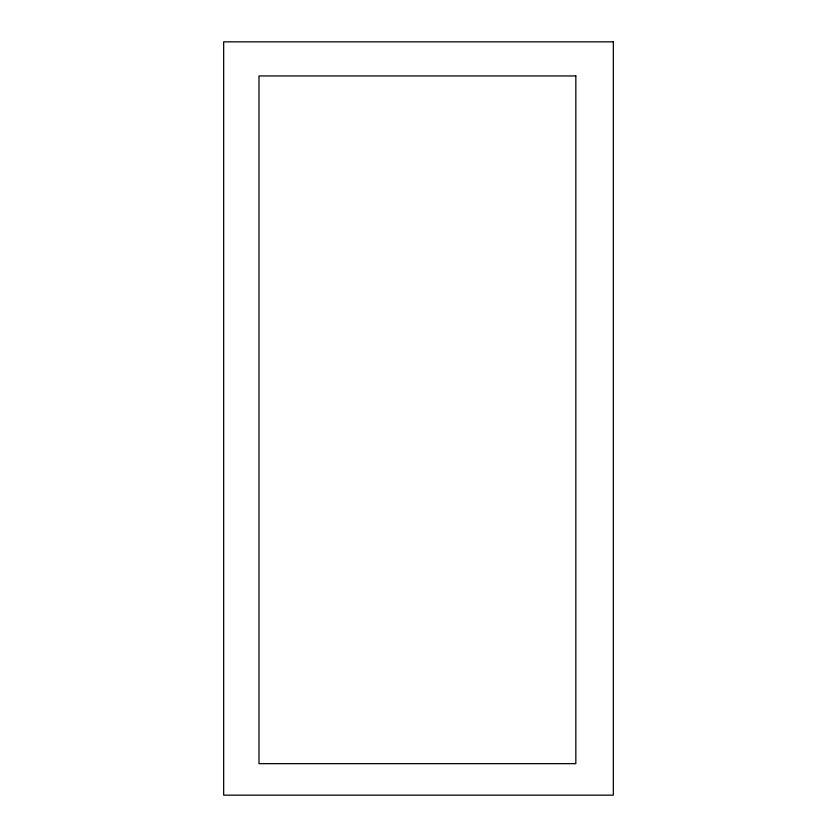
<?xml version="1.0" encoding="UTF-8"?>
<svg xmlns="http://www.w3.org/2000/svg" width="837" height="837" viewBox="0 0 837 837"><rect width="100%" height="100%" fill="white"/><g stroke="black" fill="none" stroke-linecap="round" stroke-linejoin="round"><path stroke-width="1.26" d="M613.333 41.85L223.667 41.85L223.667 795.15L613.333 795.15L613.333 41.85M575.835 75.947L258.989 75.947L258.989 763.658L575.835 763.658L575.835 75.947"/></g></svg>
